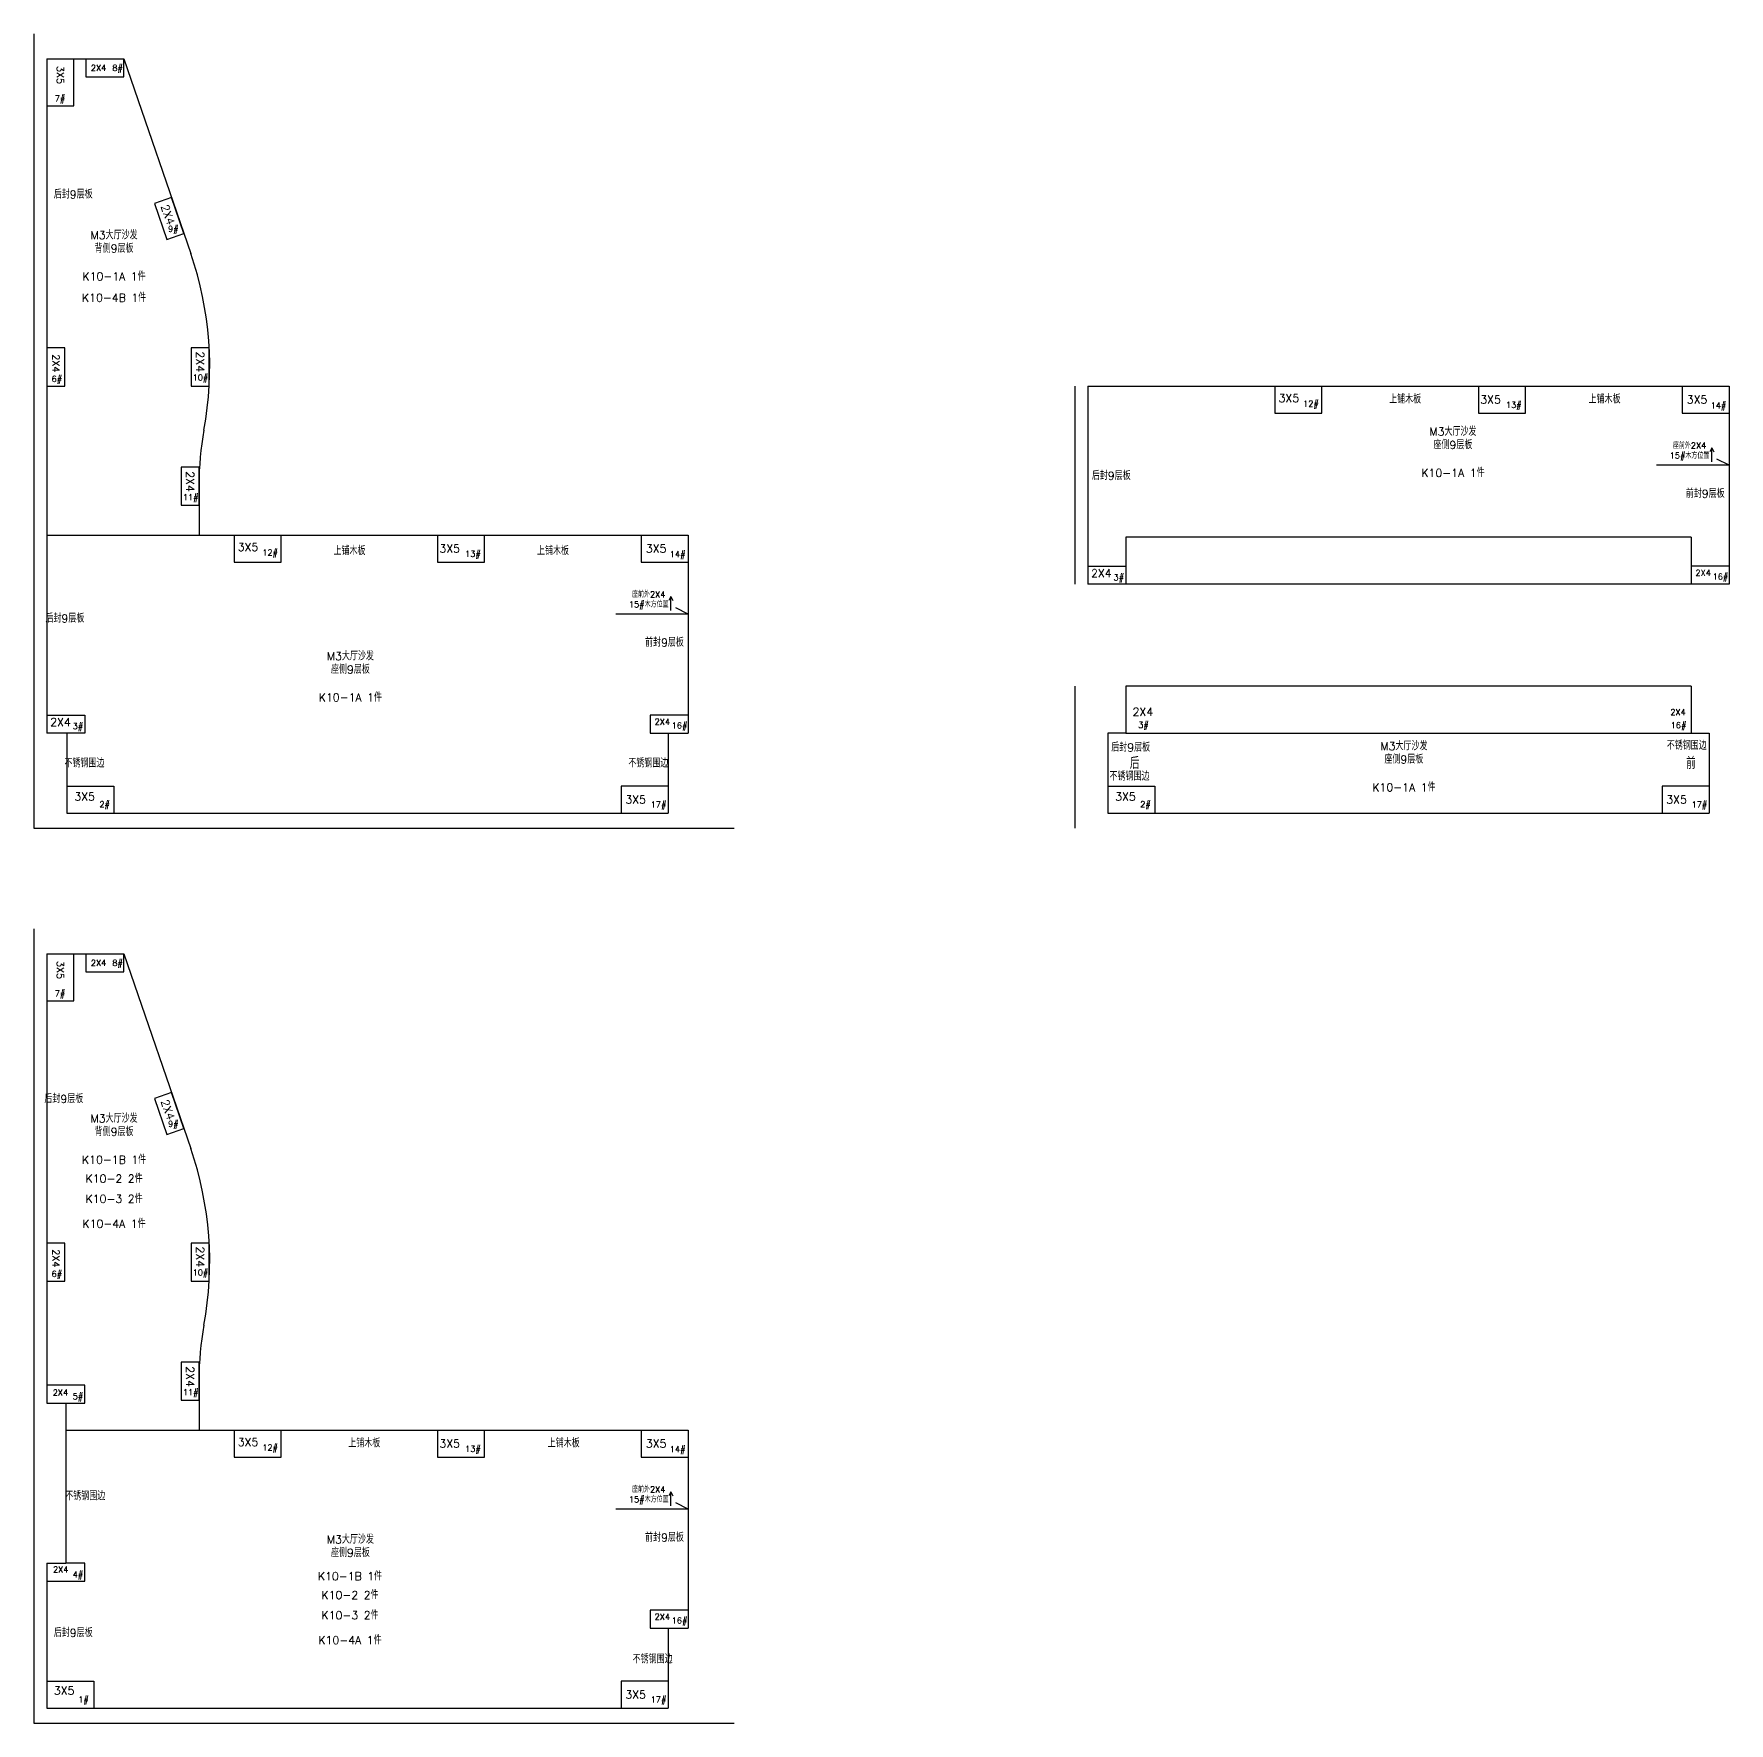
# Model space of a CAD drawing. Header units: millimetres. Extents: x 1725838 to 1745173, y -304752 to -289676.
# Drawn here: x 1740597 to 1742292, y -294373 to -292684 of the extents above; entities that cross this region are included whole.
import ezdxf

# ---------------------------------------------------------------- set-up
doc = ezdxf.new("R2010")
doc.units = ezdxf.units.MM
doc.styles.get("Standard").update_dxf_attribs({"font": 'simplex.shx', "bigfont": 'gbcbig.shx'})

msp = doc.modelspace()

# ---------------------------------------------------------------- linework, layer by layer
at = {"color": 7, "lineweight": -3}
for p, q in [((1740597.4, -292683.8), (1740597.4, -293477.8)), ((1740610.4, -292708.8), (1740610.4, -293382.8)), ((1740610.4, -292708.8), (1740687.4, -292708.8)), ((1741637.7, -293035.9), (1741637.7, -293233.9)), ((1741650.7, -293035.9), (1741650.7, -293233.9)), ((1741650.7, -293035.9), (1742291.7, -293035.9)), ((1742291.7, -293035.9), (1742291.7, -293233.9)), ((1740762.4, -293134.2), (1740762.4, -293184.8)), ((1740610.4, -293184.8), (1741251.4, -293184.8)), ((1741251.4, -293184.8), (1741251.4, -293382.8)), ((1742291.7, -293233.9), (1741650.7, -293233.9)), ((1741637.7, -293335.8), (1741637.7, -293477.8)), ((1741688.7, -293335.8), (1741688.7, -293382.8)), ((1742253.7, -293335.8), (1742253.7, -293382.8)), ((1740630.4, -293382.8), (1740610.4, -293382.8)), ((1740630.4, -293382.8), (1740630.4, -293462.8)), ((1741231.4, -293382.8), (1741251.4, -293382.8)), ((1741231.4, -293382.8), (1741231.4, -293462.8)), ((1741670.7, -293382.8), (1741670.7, -293462.8)), ((1741688.7, -293382.8), (1741670.7, -293382.8)), ((1742253.7, -293382.8), (1742271.7, -293382.8)), ((1742271.7, -293382.8), (1742271.7, -293462.8)), ((1740630.4, -293462.8), (1741231.4, -293462.8)), ((1741670.7, -293462.8), (1742271.7, -293462.8)), ((1740597.4, -293477.8), (1741297.4, -293477.8)), ((1740597.4, -293578.6), (1740597.4, -294372.6)), ((1740610.4, -293603.6), (1740610.4, -294052.6)), ((1740610.4, -293603.6), (1740687.4, -293603.6)), ((1740762.4, -294029), (1740762.4, -294079.6)), ((1740610.4, -294052.6), (1740629.4, -294052.6)), ((1740629.4, -294079.6), (1741251.4, -294079.6)), ((1741251.4, -294079.6), (1741251.4, -294277.6)), ((1740610.4, -294212.6), (1740610.4, -294357.6)), ((1740610.4, -294212.6), (1740629.4, -294212.6)), ((1741231.4, -294277.6), (1741251.4, -294277.6)), ((1741231.4, -294277.6), (1741231.4, -294357.6)), ((1740610.4, -294357.6), (1741231.4, -294357.6)), ((1740597.4, -294372.6), (1741297.4, -294372.6))]:
    msp.add_line(p, q, dxfattribs=at)
for p, q in [((1740687.4, -292708.8), (1740754.1, -292903.2)), ((1742253.7, -293335.8), (1741688.7, -293335.8)), ((1740687.4, -293603.6), (1740754.1, -293798)), ((1740629.4, -294052.6), (1740629.4, -294212.6))]:
    msp.add_line(p, q)
at = {"color": 1}
for p, q in [((1742274.4, -293097.6), (1742272.3, -293101.6)), ((1742274.4, -293111.5), (1742274.4, -293097.6)), ((1742274.4, -293097.6), (1742276.4, -293101.6)), ((1742291.7, -293114.9), (1742219.2, -293114.9)), ((1742291.7, -293114.9), (1742279.4, -293108.8)), ((1741688.7, -293186.9), (1741688.7, -293233.9)), ((1742253.7, -293186.9), (1741688.7, -293186.9)), ((1742253.7, -293186.9), (1742253.7, -293233.9)), ((1741650.7, -293215.9), (1741688.7, -293215.9)), ((1742291.7, -293215.9), (1742253.7, -293215.9)), ((1741234.1, -293246.4), (1741232, -293250.4)), ((1741234.1, -293260.4), (1741234.1, -293246.4)), ((1741234.1, -293246.4), (1741236.1, -293250.4)), ((1741251.4, -293263.8), (1741178.9, -293263.8)), ((1741251.4, -293263.8), (1741239, -293257.7)), ((1741688.7, -293382.8), (1742253.7, -293382.8)), ((1741234.1, -294141.2), (1741232, -294145.2)), ((1741234.1, -294155.2), (1741234.1, -294141.2)), ((1741234.1, -294141.2), (1741236.1, -294145.2)), ((1741251.4, -294158.6), (1741178.9, -294158.6)), ((1741251.4, -294158.6), (1741239, -294152.5))]:
    msp.add_line(p, q, dxfattribs=at)
for points in [[(1740610.4, -292755.8), (1740637.4, -292755.8), (1740637.4, -292708.8)], [(1740649.4, -292708.8), (1740649.4, -292726.8), (1740687.4, -292726.8), (1740687.4, -292708.8)], [(1741837.7, -293035.9), (1741837.7, -293062.9), (1741884.7, -293062.9), (1741884.7, -293035.9)], [(1742041.2, -293035.9), (1742041.2, -293062.9), (1742088.2, -293062.9), (1742088.2, -293035.9)], [(1742244.7, -293035.9), (1742244.7, -293062.9), (1742291.7, -293062.9)], [(1740797.4, -293184.8), (1740797.4, -293211.8), (1740844.4, -293211.8), (1740844.4, -293184.8)], [(1741000.9, -293184.8), (1741000.9, -293211.8), (1741047.9, -293211.8), (1741047.9, -293184.8)], [(1741204.4, -293184.8), (1741204.4, -293211.8), (1741251.4, -293211.8)], [(1740610.4, -293364.8), (1740648.4, -293364.8), (1740648.4, -293382.8), (1740630.4, -293382.8)], [(1741251.4, -293364.8), (1741213.4, -293364.8), (1741213.4, -293382.8), (1741231.4, -293382.8)], [(1740630.4, -293435.8), (1740677.4, -293435.8), (1740677.4, -293462.8)], [(1741231.4, -293435.8), (1741184.4, -293435.8), (1741184.4, -293462.8)], [(1741670.7, -293435.8), (1741717.7, -293435.8), (1741717.7, -293462.8)], [(1742271.7, -293435.8), (1742224.7, -293435.8), (1742224.7, -293462.8)], [(1740610.4, -293650.6), (1740637.4, -293650.6), (1740637.4, -293603.6)], [(1740649.4, -293603.6), (1740649.4, -293621.6), (1740687.4, -293621.6), (1740687.4, -293603.6)], [(1740629.4, -294052.6), (1740648.4, -294052.6), (1740648.4, -294034.6), (1740610.4, -294034.6)], [(1740797.4, -294079.6), (1740797.4, -294106.6), (1740844.4, -294106.6), (1740844.4, -294079.6)], [(1741000.9, -294079.6), (1741000.9, -294106.6), (1741047.9, -294106.6), (1741047.9, -294079.6)], [(1741204.4, -294079.6), (1741204.4, -294106.6), (1741251.4, -294106.6)], [(1740610.4, -294230.6), (1740648.4, -294230.6), (1740648.4, -294212.6), (1740629.4, -294212.6)], [(1741251.4, -294259.6), (1741213.4, -294259.6), (1741213.4, -294277.6), (1741231.4, -294277.6)], [(1740610.4, -294330.6), (1740657.4, -294330.6), (1740657.4, -294357.6)], [(1741231.4, -294330.6), (1741184.4, -294330.6), (1741184.4, -294357.6)]]:
    msp.add_lwpolyline(points, dxfattribs=at)
for points in [[(1740717.9, -292853.2), (1740730.3, -292889.2), (1740747.3, -292883.3), (1740735, -292847.4)], [(1740610.4, -292997.8), (1740610.4, -293035.8), (1740628.4, -293035.8), (1740628.4, -292997.8)], [(1740754.6, -292997.8), (1740754.6, -293035.8), (1740772.6, -293035.8), (1740772.6, -292997.8)], [(1740744.4, -293116.8), (1740744.4, -293154.8), (1740762.4, -293154.8), (1740762.4, -293116.8)], [(1740717.9, -293748), (1740730.3, -293784), (1740747.3, -293778.1), (1740735, -293742.2)], [(1740610.4, -293892.6), (1740610.4, -293930.6), (1740628.4, -293930.6), (1740628.4, -293892.6)], [(1740754.6, -293892.6), (1740754.6, -293930.6), (1740772.6, -293930.6), (1740772.6, -293892.6)], [(1740744.4, -294011.6), (1740744.4, -294049.6), (1740762.4, -294049.6), (1740762.4, -294011.6)]]:
    msp.add_lwpolyline(points, close=True, dxfattribs=at)
at = {"lineweight": -3}
for centre, radius, start, end in [((1740423.1, -293016.8), 350, 349.5955, 18.9432), ((1741062.4, -293134.2), 300, 169.5955, 180), ((1740423.1, -293911.6), 350, 349.5955, 18.9432), ((1741062.4, -294029), 300, 169.5955, 180)]:
    msp.add_arc(centre, radius, start, end, dxfattribs=at)

# ---------------------------------------------------------------- texts
at = {"color": 1, "attachment_point": 5}
for s, insert, char_height, rotation in [('\\A1;3X5', (1740623.9, -292724.8), 7, 270), ('\\A1;2X4', (1740731.3, -292864.5), 8, 288.9432), ('\\A1;2X4', (1740619.4, -293013.1), 7, 270), ('\\A1;2X4', (1740763.6, -293011.6), 8, 270), ('\\A1;2X4', (1740753.4, -293131.3), 8, 270), ('\\A1;3X5', (1740623.9, -293619.6), 7, 270), ('\\A1;2X4', (1740731.3, -293759.3), 8, 288.9432), ('\\A1;2X4', (1740763.6, -293906.4), 8, 270), ('\\A1;2X4', (1740619.4, -293907.9), 7, 270), ('\\A1;2X4', (1740753.4, -294026.1), 8, 270)]:
    msp.add_mtext(s, dxfattribs=dict(at, insert=insert, char_height=char_height, rotation=rotation))
for s, insert, char_height in [('\\A1;2X4', (1740662, -292717.8), 6), ('\\A1;8#', (1740681, -292718.8), 6), ('\\A1;7#', (1740623.5, -292749.3), 6), ('\\A1;后封9层板', (1740636.7, -292844.4), 8), ('\\A1;M3大厅沙发\\P背侧9层板', (1740677.5, -292891.8), 8), ('\\A1;9#', (1740736.8, -292879.7), 6), ('\\A1;K10-1A 1件', (1740677.5, -292926.3), 8), ('\\A1;K10-4B 1件', (1740677.5, -292947.6), 8), ('\\A1;6#', (1740620.3, -293029.7), 6), ('\\A1;10#', (1740763.9, -293028.3), 6), ('\\A1;3X5', (1741851.7, -293047.9), 8), ('\\A1;12#', (1741873.8, -293054.5), 6), ('\\A1;上铺木板', (1741967.9, -293049.2), 8), ('\\A1;3X5', (1742053.3, -293049.4), 8), ('\\A1;13#', (1742076.5, -293055.7), 6), ('\\A1;上铺木板', (1742167.2, -293049.2), 8), ('\\A1;3X5', (1742259.7, -293049.4), 8), ('\\A1;14#', (1742281.1, -293056.2), 6), ('\\A1;M3大厅沙发\\P座侧9层板', (1742015.7, -293088.2), 8), ('\\A1;座前外2X4\\P15#木方位置', (1742252.2, -293101.3), 6), ('\\A1;K10-1A 1件', (1742015.7, -293122.7), 8), ('\\A1;后封9层板', (1741674.2, -293125.7), 8), ('\\A1;11#', (1740754.1, -293148), 6), ('\\A1;前封9层板', (1742267.9, -293143.6), 8), ('\\A1;3X5', (1740811.4, -293196.8), 8), ('\\A1;12#', (1740833.5, -293203.3), 6), ('\\A1;上铺木板', (1740912.8, -293200.8), 8), ('\\A1;3X5', (1741013, -293198.3), 8), ('\\A1;13#', (1741036.2, -293204.6), 6), ('\\A1;上铺木板', (1741116.2, -293200.8), 8), ('\\A1;3X5', (1741219.3, -293198.3), 8), ('\\A1;14#', (1741240.8, -293205), 6), ('\\A1;2X4', (1741664.3, -293223), 8), ('\\A1;2X4', (1742265.8, -293222.5), 6), ('\\A1;3#', (1741681.7, -293228.1), 6), ('\\A1;16#', (1742283.1, -293227.3), 6), ('\\A1;座前外2X4\\P15#木方位置', (1741211.9, -293250.1), 6), ('\\A1;后封9层板', (1740628.4, -293268.3), 8), ('\\A1;前封9层板', (1741227.6, -293292.4), 8), ('\\A1;M3大厅沙发\\P座侧9层板', (1740913.7, -293312.7), 8), ('\\A1;K10-1A 1件', (1740913.7, -293347.2), 8), ('\\A1;2X4', (1740624, -293371.8), 8), ('\\A1;3#', (1740641.4, -293376.9), 6), ('\\A1;2X4', (1741225.5, -293371.4), 6), ('\\A1;16#', (1741242.7, -293376.2), 6), ('\\A1;2X4', (1741705.8, -293361.6), 8), ('\\A1;3#', (1741706.4, -293375.7), 6), ('\\A1;2X4', (1742240.7, -293361.9), 6), ('\\A1;16#', (1742241.2, -293376), 6), ('\\A1;后封9层板', (1741693.6, -293397.3), 8), ('\\A1;后', (1741697.6, -293412.7), 12), ('\\A1;M3大厅沙发\\P座侧9层板', (1741966.7, -293402.6), 8), ('\\A1;不锈钢围边', (1742249.4, -293395.4), 8), ('\\A1;前', (1742253.5, -293412.7), 12), ('\\A1;不锈钢围边', (1740647.9, -293413.1), 8), ('\\A1;不锈钢围边', (1741211.5, -293413.1), 8), ('\\A1;不锈钢围边', (1741692.4, -293426.2), 8), ('\\A1;K10-1A 1件', (1741966.7, -293437.1), 8), ('\\A1;3X5', (1740648.1, -293446.3), 8), ('\\A1;2#', (1740668.1, -293455), 6), ('\\A1;3X5', (1741198.9, -293449.3), 8), ('\\A1;17#', (1741221.7, -293455.3), 6), ('\\A1;3X5', (1741688.4, -293446.3), 8), ('\\A1;2#', (1741708.4, -293455), 6), ('\\A1;3X5', (1742239.2, -293449.3), 8), ('\\A1;17#', (1742262, -293455.3), 6), ('\\A1;2X4', (1740662, -293612.6), 6), ('\\A1;8#', (1740681, -293613.6), 6), ('\\A1;7#', (1740623.5, -293644.1), 6), ('\\A1;后封9层板', (1740627.3, -293748.7), 8), ('\\A1;M3大厅沙发\\P背侧9层板', (1740677.5, -293774.9), 8), ('\\A1;9#', (1740736.8, -293774.5), 6), ('\\A1;K10-1B 1件', (1740677.5, -293809.4), 8), ('\\A1;K10-2 2件', (1740677.5, -293828.3), 8), ('\\A1;K10-3 2件', (1740677.5, -293848.5), 8), ('\\A1;K10-4A 1件', (1740677.5, -293873.4), 8), ('\\A1;6#', (1740620.3, -293924.5), 6), ('\\A1;10#', (1740763.9, -293923.1), 6), ('\\A1;2X4', (1740623.9, -294042.2), 6), ('\\A1;5#', (1740641.4, -294046.9), 6), ('\\A1;11#', (1740754.1, -294042.8), 6), ('\\A1;3X5', (1740811.4, -294091.6), 8), ('\\A1;12#', (1740833.5, -294098.1), 6), ('\\A1;上铺木板', (1740927.6, -294092.9), 8), ('\\A1;3X5', (1741013, -294093.1), 8), ('\\A1;13#', (1741036.2, -294099.4), 6), ('\\A1;上铺木板', (1741126.9, -294092.9), 8), ('\\A1;3X5', (1741219.3, -294093.1), 8), ('\\A1;14#', (1741240.8, -294099.8), 6), ('\\A1;不锈钢围边', (1740648.7, -294145.7), 8), ('\\A1;座前外2X4\\P15#木方位置', (1741211.9, -294144.9), 6), ('\\A1;M3大厅沙发\\P座侧9层板', (1740913.7, -294195.8), 8), ('\\A1;前封9层板', (1741227.6, -294187.2), 8), ('\\A1;2X4', (1740624.2, -294218.9), 6), ('\\A1;4#', (1740641.4, -294225.1), 6), ('\\A1;K10-1B 1件', (1740913.3, -294225.8), 8), ('\\A1;K10-2 2件', (1740913.3, -294244.6), 8), ('\\A1;K10-3 2件', (1740913.3, -294264.8), 8), ('\\A1;2X4', (1741225.5, -294266.2), 6), ('\\A1;16#', (1741242.7, -294271), 6), ('\\A1;后封9层板', (1740636.7, -294282.5), 8), ('\\A1;K10-4A 1件', (1740913.3, -294289.7), 8), ('\\A1;不锈钢围边', (1741215.8, -294308.8), 8), ('\\A1;3X5', (1740627.6, -294340.1), 8), ('\\A1;1#', (1740646.9, -294350), 6), ('\\A1;3X5', (1741198.9, -294344.1), 8), ('\\A1;17#', (1741221.7, -294350.1), 6)]:
    msp.add_mtext(s, dxfattribs=dict(at, insert=insert, char_height=char_height))

doc.saveas('drawing.dxf')
